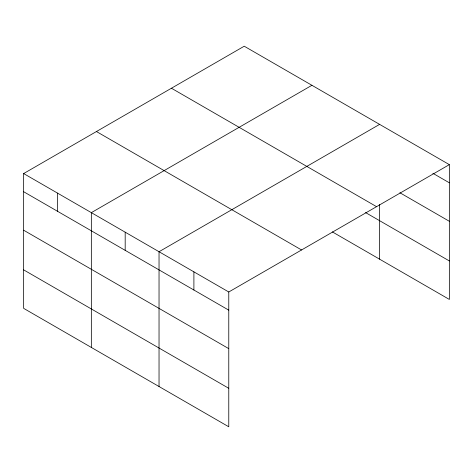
<?xml version="1.0" encoding="UTF-8"?>
<svg xmlns="http://www.w3.org/2000/svg" width="473" height="473" viewBox="0 0 473 473"><rect width="100%" height="100%" fill="white"/><g stroke="black" fill="none" stroke-linecap="round" stroke-linejoin="round"><path stroke-width="0.71" d="M449.35 164.639L244.228 46.212L23.65 173.561L23.65 308.361L228.772 426.788L228.772 291.989L449.35 164.639L449.35 299.439L332.353 231.888M311.92 85.294L91.342 212.643L91.342 347.442M379.606 124.375L159.034 251.725L159.034 386.524M432.866 173.289L449.35 182.803M399.898 192.742L449.35 221.293M171.439 88.238L376.561 206.666M365.558 212.572L449.35 260.948M96.439 131.535L301.561 249.963M23.65 173.561L228.772 291.989M23.65 191.725L228.772 310.152M23.65 230.215L228.772 348.642M23.65 269.87L228.772 388.298M379.606 204.525L379.606 259.174M193.9 271.857L193.9 290.02M125.185 232.184L125.185 250.347M57.493 193.102L57.493 211.265"/></g></svg>
